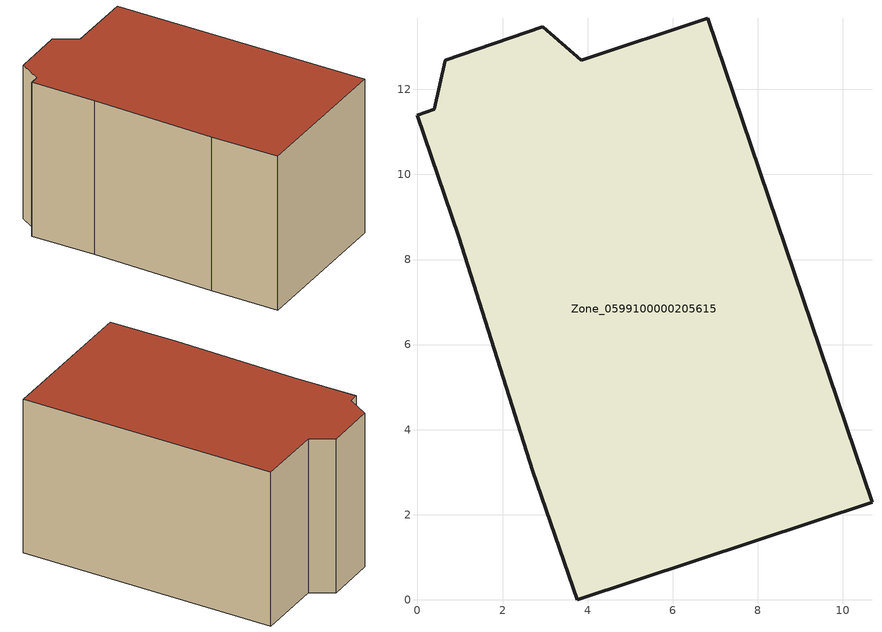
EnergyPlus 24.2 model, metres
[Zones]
Zone_0599100000205615
 floor ground (C_G): 3.85,12.69 6.83,13.67 10.69,2.29 3.76,0 2.71,3.02 0.97,8.54 0,11.39 0.4,11.53 0.65,12.69 2.95,13.47 z0
 wall outside (C_F): 2.71,3.02 3.76,0 10.69,2.29 6.83,13.67 3.85,12.69 2.95,13.47 0.65,12.69 0.4,11.53 0,11.39 0.97,8.54 2.71,3.02 z0:7.56
 roof outside (C_R): 0.65,12.69 0.4,11.53 0,11.39 0.97,8.54 2.71,3.02 3.76,0 10.69,2.29 6.83,13.67 3.85,12.69 2.95,13.47 z7.56
[BUILDING]
Pand.0599100000205615: North Axis=0; Terrain=City; Loads Convergence Tolerance Value=0.04; Temperature Convergence Tolerance Value=0.4; Solar Distribution=FullExterior; Maximum Number of Warmup Days=25; Minimum Number of Warmup Days=1
[Site:Location]
Rotterdam.The.Hague.AP_ZH_NLD Design_Conditions: Latitude=51.96; Longitude=4.45; Time Zone=1; Elevation=-4.5
[SITE:GROUNDTEMPERATURE:BUILDINGSURFACE]
18, 18, 18, 18, 18, 18, 18, 18, 18, 18, 18, 18
[MATERIAL] Thermal Absorptance=0.9; Solar Absorptance=0.7; Visible Absorptance=0.7
Name | Roughness | Thickness | Conductivity | Density | Specific Heat
G.TC.1946 | MediumSmooth | 0.15 | 1 | 540 | 1210
F.TC.1946 | Rough | 0.3 | 0.857143 | 1920 | 840
R.TC.1946 | MediumRough | 0.2 | 0.909091 | 1500 | 1000
[CONSTRUCTION]
C_G: G.TC.1946
C_F: F.TC.1946
C_R: R.TC.1946
[ZONE]
Zone_0599100000205615: Type=1; Multiplier=1; Ceiling Height=Autocalculate; Volume=Autocalculate; Floor Area=autocalculate; Part of Total Floor Area=Yes
[ZONEINFILTRATION:DESIGNFLOWRATE]
Infil_Zone_0599100000205615: Zone or ZoneList or Space or SpaceList=Zone_0599100000205615; Schedule=AlwaysOn; Design Flow Rate Calculation Method=Flow/Area; Flow Rate per Floor Area=0.003; Constant Term Coefficient=1; Temperature Term Coefficient=0; Velocity Term Coefficient=0; Velocity Squared Term Coefficient=0
[HVACTEMPLATE:ZONE:IDEALLOADSAIRSYSTEM]
Zone_0599100000205615: Maximum Heating Supply Air Temperature=50; Minimum Cooling Supply Air Temperature=13; Maximum Heating Supply Air Humidity Ratio=0.0156; Minimum Cooling Supply Air Humidity Ratio=0.0077; Heating Limit=NoLimit; Cooling Limit=NoLimit; Dehumidification Control Type=ConstantSensibleHeatRatio; Cooling Sensible Heat Ratio=0.7; Dehumidification Setpoint=60; Humidification Control Type=None; Humidification Setpoint=30; Outdoor Air Method=None; Outdoor Air Flow Rate per Person=0.00944; Outdoor Air Flow Rate per Zone Floor Area=0; Outdoor Air Flow Rate per Zone=0; Demand Controlled Ventilation Type=None; Outdoor Air Economizer Type=NoEconomizer; Heat Recovery Type=None; Sensible Heat Recovery Effectiveness=0.7; Latent Heat Recovery Effectiveness=0.65
[ZONECONTROL:THERMOSTAT]
ThermostatControl_Zone_0599100000205615: Zone or ZoneList=Zone_0599100000205615; Control Type Schedule=DualSetpointControlType; Control 1=Thermostat_Zone_0599100000205615; Temperature Difference Between Cutout And Setpoint=0
[THERMOSTATSETPOINT:DUALSETPOINT]
Thermostat_Zone_0599100000205615: Heating Setpoint Temperature Schedule=HeatingSetpoint_Zone_0599100000205615; Cooling Setpoint Temperature Schedule=CoolingSetpoint_Zone_0599100000205615
[SCHEDULE:COMPACT]
HeatingSetpoint_Zone_0599100000205615: Through: 12/31, For: AllDays, Until: 24:00, 21
CoolingSetpoint_Zone_0599100000205615: Through: 12/31, For: AllDays, Until: 24:00, 24
DualSetpointControlType: Through: 12/31, For: AllDays, Until: 24:00, 4
AlwaysOn: Through: 12/31, For: AllDays, Until: 24:00, 1
